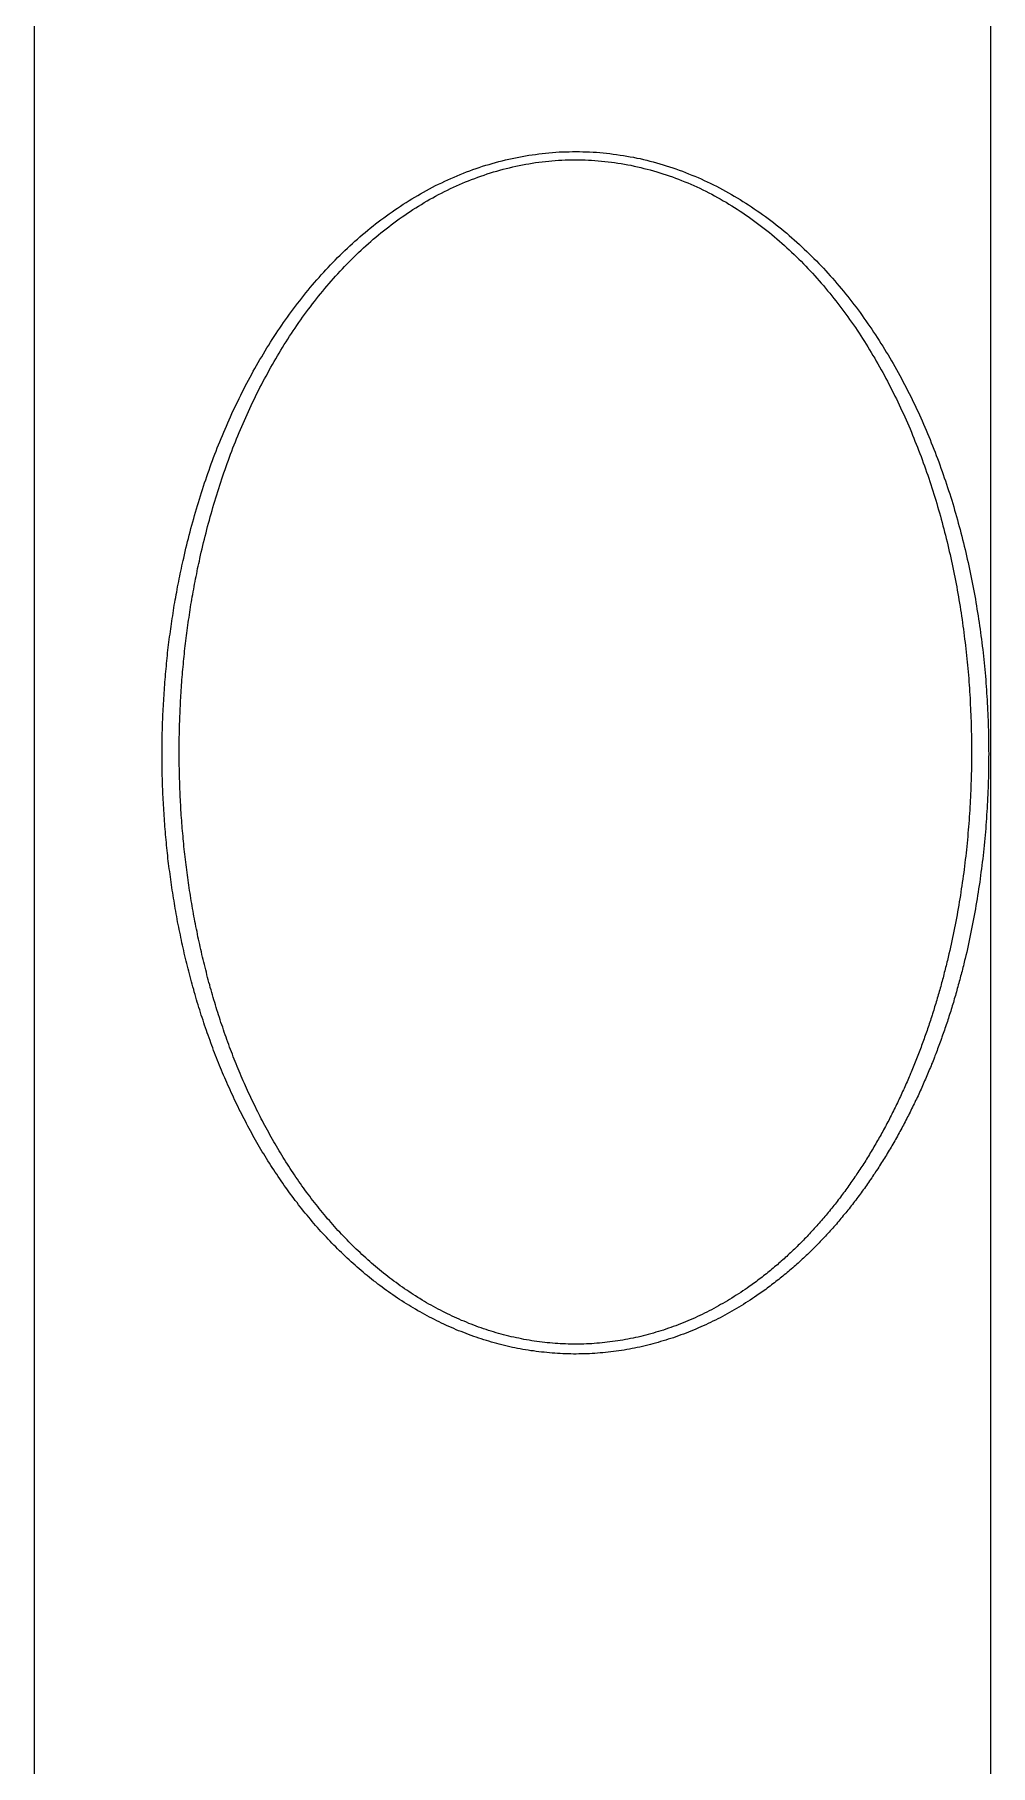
# Model space of a CAD drawing. Header units: millimetres. Extents: x 0 to 3800, y -67 to 2530.
# Drawn here: x 2306.97 to 2315.87, y 954.46 to 970.56 of the extents above; entities that cross this region are included whole.
import ezdxf

# ---------------------------------------------------------------- set-up
doc = ezdxf.new("R2010")
doc.units = ezdxf.units.MM
doc.layers.add('내부선 및 부속', color=4, linetype='Continuous')

msp = doc.modelspace()

# ---------------------------------------------------------------- linework, layer by layer
at = {"layer": '내부선 및 부속', "linetype": 'Continuous'}
for p, q in [((2315.867, 973.587), (2315.867, 934.686)), ((2306.972, 935.565), (2306.972, 972.707))]:
    msp.add_line(p, q, dxfattribs=at)
at = {"layer": '내부선 및 부속', "linetype": 'Continuous', "flags": 128}
for points in [[(2308.359, 965.692), (2308.366, 965.723), (2308.373, 965.753), (2308.38, 965.784), (2308.388, 965.814), (2308.395, 965.845), (2308.403, 965.875), (2308.411, 965.906), (2308.419, 965.936), (2308.427, 965.967), (2308.435, 965.997), (2308.443, 966.028), (2308.452, 966.058), (2308.46, 966.088), (2308.469, 966.119), (2308.478, 966.149), (2308.487, 966.179), (2308.496, 966.209), (2308.505, 966.239), (2308.515, 966.27), (2308.524, 966.3), (2308.534, 966.33), (2308.544, 966.36), (2308.554, 966.39), (2308.564, 966.42), (2308.574, 966.449), (2308.584, 966.479), (2308.595, 966.509), (2308.605, 966.539), (2308.616, 966.568), (2308.627, 966.598), (2308.638, 966.627), (2308.649, 966.657), (2308.661, 966.686), (2308.672, 966.716), (2308.684, 966.745), (2308.695, 966.774), (2308.707, 966.804), (2308.719, 966.833), (2308.732, 966.862), (2308.744, 966.891), (2308.757, 966.92), (2308.769, 966.949), (2308.782, 966.978), (2308.795, 967.006), (2308.808, 967.035), (2308.821, 967.064), (2308.835, 967.092), (2308.848, 967.121), (2308.862, 967.149), (2308.876, 967.177), (2308.89, 967.206), (2308.904, 967.234), (2308.918, 967.262), (2308.932, 967.29), (2308.947, 967.318), (2308.962, 967.346), (2308.977, 967.373), (2308.992, 967.401), (2309.007, 967.429), (2309.022, 967.456), (2309.038, 967.484), (2309.053, 967.511), (2309.069, 967.538), (2309.085, 967.565), (2309.101, 967.592), (2309.118, 967.619), (2309.134, 967.646), (2309.151, 967.673), (2309.167, 967.699), (2309.184, 967.726), (2309.201, 967.752), (2309.219, 967.779), (2309.236, 967.805), (2309.254, 967.831), (2309.271, 967.857), (2309.289, 967.883), (2309.307, 967.908), (2309.326, 967.934), (2309.344, 967.96), (2309.363, 967.985), (2309.381, 968.01), (2309.4, 968.035), (2309.419, 968.06), (2309.439, 968.085), (2309.458, 968.11), (2309.478, 968.135), (2309.497, 968.159), (2309.517, 968.184), (2309.537, 968.208), (2309.558, 968.232), (2309.578, 968.256), (2309.599, 968.28), (2309.62, 968.303), (2309.64, 968.327), (2309.662, 968.35), (2309.683, 968.373), (2309.704, 968.396), (2309.726, 968.419), (2309.748, 968.442), (2309.77, 968.464), (2309.77, 968.464), (2309.792, 968.487), (2309.814, 968.509), (2309.837, 968.531), (2309.86, 968.553), (2309.883, 968.574), (2309.906, 968.596), (2309.929, 968.617), (2309.952, 968.638), (2309.976, 968.659), (2309.999, 968.68), (2310.023, 968.7), (2310.047, 968.721), (2310.072, 968.741), (2310.096, 968.761), (2310.121, 968.781), (2310.145, 968.8), (2310.17, 968.819), (2310.195, 968.838), (2310.221, 968.857), (2310.246, 968.876), (2310.272, 968.894), (2310.298, 968.912), (2310.323, 968.93), (2310.35, 968.948), (2310.376, 968.966), (2310.402, 968.983), (2310.429, 969), (2310.456, 969.017), (2310.483, 969.033), (2310.51, 969.049), (2310.537, 969.065), (2310.564, 969.081), (2310.592, 969.096), (2310.619, 969.112), (2310.647, 969.127), (2310.675, 969.141), (2310.703, 969.156), (2310.731, 969.17), (2310.76, 969.183), (2310.788, 969.197), (2310.817, 969.21), (2310.846, 969.223), (2310.875, 969.236), (2310.904, 969.248), (2310.933, 969.26), (2310.962, 969.272), (2310.991, 969.283), (2311.021, 969.294), (2311.051, 969.305), (2311.08, 969.316), (2311.11, 969.326), (2311.14, 969.336), (2311.17, 969.345), (2311.201, 969.354), (2311.231, 969.363), (2311.261, 969.372), (2311.292, 969.38), (2311.323, 969.388), (2311.353, 969.395), (2311.384, 969.402), (2311.415, 969.409), (2311.446, 969.416), (2311.477, 969.422), (2311.508, 969.428), (2311.539, 969.433), (2311.57, 969.438), (2311.601, 969.443), (2311.633, 969.447), (2311.664, 969.452), (2311.695, 969.455), (2311.727, 969.459), (2311.758, 969.462), (2311.79, 969.464), (2311.821, 969.467), (2311.853, 969.469), (2311.884, 969.47), (2311.916, 969.471), (2311.948, 969.472), (2311.979, 969.473), (2312.011, 969.473), (2312.042, 969.473), (2312.074, 969.472), (2312.105, 969.471), (2312.137, 969.47), (2312.169, 969.468), (2312.2, 969.466), (2312.232, 969.464), (2312.263, 969.461), (2312.294, 969.458), (2312.326, 969.454), (2312.357, 969.45), (2312.388, 969.446), (2312.42, 969.441), (2312.451, 969.436), (2312.482, 969.431), (2312.513, 969.425), (2312.544, 969.42), (2312.575, 969.413), (2312.606, 969.407), (2312.637, 969.4), (2312.637, 969.4), (2312.668, 969.392), (2312.698, 969.384), (2312.729, 969.376), (2312.759, 969.368), (2312.79, 969.359), (2312.82, 969.35), (2312.85, 969.341), (2312.88, 969.332), (2312.91, 969.322), (2312.94, 969.311), (2312.97, 969.301), (2313, 969.29), (2313.029, 969.279), (2313.058, 969.267), (2313.088, 969.255), (2313.117, 969.243), (2313.146, 969.231), (2313.175, 969.218), (2313.203, 969.205), (2313.232, 969.192), (2313.26, 969.178), (2313.289, 969.164), (2313.317, 969.15), (2313.345, 969.135), (2313.373, 969.121), (2313.401, 969.106), (2313.428, 969.09), (2313.456, 969.075), (2313.483, 969.059), (2313.51, 969.043), (2313.537, 969.026), (2313.564, 969.01), (2313.59, 968.993), (2313.617, 968.976), (2313.643, 968.959), (2313.669, 968.941), (2313.696, 968.923), (2313.721, 968.905), (2313.747, 968.887), (2313.773, 968.868), (2313.798, 968.85), (2313.823, 968.831), (2313.848, 968.812), (2313.873, 968.792), (2313.898, 968.773), (2313.922, 968.753), (2313.947, 968.733), (2313.971, 968.713), (2313.995, 968.692), (2314.019, 968.672), (2314.042, 968.651), (2314.066, 968.63), (2314.089, 968.609), (2314.112, 968.587), (2314.135, 968.566), (2314.158, 968.544), (2314.181, 968.522), (2314.203, 968.5), (2314.225, 968.478), (2314.248, 968.455), (2314.269, 968.433), (2314.291, 968.41), (2314.313, 968.387), (2314.334, 968.364), (2314.355, 968.341), (2314.377, 968.317), (2314.397, 968.294), (2314.418, 968.27), (2314.439, 968.246), (2314.459, 968.222), (2314.479, 968.198), (2314.499, 968.174), (2314.519, 968.149), (2314.539, 968.125), (2314.558, 968.1), (2314.578, 968.075), (2314.597, 968.05), (2314.616, 968.025), (2314.635, 968), (2314.654, 967.975), (2314.672, 967.949), (2314.69, 967.924), (2314.709, 967.898), (2314.727, 967.872), (2314.744, 967.846), (2314.762, 967.82), (2314.78, 967.794), (2314.797, 967.768), (2314.814, 967.742), (2314.831, 967.715), (2314.848, 967.688), (2314.865, 967.662), (2314.881, 967.635), (2314.898, 967.608), (2314.914, 967.581), (2314.93, 967.554), (2314.946, 967.527), (2314.962, 967.5), (2314.977, 967.472), (2314.993, 967.445), (2314.993, 967.445), (2315.008, 967.418), (2315.023, 967.39), (2315.038, 967.362), (2315.053, 967.334), (2315.067, 967.307), (2315.082, 967.279), (2315.096, 967.251), (2315.11, 967.223), (2315.125, 967.194), (2315.138, 967.166), (2315.152, 967.138), (2315.166, 967.11), (2315.179, 967.081), (2315.193, 967.053), (2315.206, 967.024), (2315.219, 966.995), (2315.232, 966.967), (2315.244, 966.938), (2315.257, 966.909), (2315.269, 966.88), (2315.282, 966.851), (2315.294, 966.822), (2315.306, 966.793), (2315.317, 966.764), (2315.329, 966.734), (2315.341, 966.705), (2315.352, 966.676), (2315.363, 966.646), (2315.375, 966.617), (2315.386, 966.587), (2315.396, 966.558), (2315.407, 966.528), (2315.418, 966.498), (2315.428, 966.469), (2315.438, 966.439), (2315.449, 966.409), (2315.459, 966.379), (2315.469, 966.349), (2315.478, 966.319), (2315.488, 966.289), (2315.497, 966.259), (2315.507, 966.229), (2315.516, 966.199), (2315.525, 966.169), (2315.534, 966.138), (2315.543, 966.108), (2315.551, 966.078), (2315.56, 966.047), (2315.568, 966.017), (2315.577, 965.986), (2315.585, 965.956), (2315.593, 965.925), (2315.601, 965.895), (2315.608, 965.864), (2315.616, 965.834), (2315.624, 965.803), (2315.631, 965.772), (2315.638, 965.742), (2315.645, 965.711), (2315.652, 965.68), (2315.659, 965.649), (2315.666, 965.619), (2315.673, 965.588), (2315.679, 965.557), (2315.685, 965.526), (2315.692, 965.495), (2315.698, 965.464), (2315.704, 965.433), (2315.71, 965.402), (2315.715, 965.371), (2315.721, 965.34), (2315.727, 965.309), (2315.732, 965.278), (2315.737, 965.247), (2315.742, 965.216), (2315.747, 965.185), (2315.752, 965.154), (2315.757, 965.123), (2315.762, 965.092), (2315.766, 965.061), (2315.771, 965.029), (2315.775, 964.998), (2315.779, 964.967), (2315.783, 964.936), (2315.787, 964.905), (2315.791, 964.873), (2315.795, 964.842), (2315.798, 964.811), (2315.802, 964.78), (2315.805, 964.748), (2315.808, 964.717), (2315.811, 964.686), (2315.814, 964.654), (2315.817, 964.623), (2315.82, 964.592), (2315.823, 964.56), (2315.825, 964.529), (2315.827, 964.498), (2315.83, 964.466), (2315.832, 964.435), (2315.832, 964.435), (2315.834, 964.403), (2315.836, 964.372), (2315.838, 964.341), (2315.839, 964.309), (2315.841, 964.278), (2315.842, 964.246), (2315.844, 964.215), (2315.845, 964.183), (2315.846, 964.152), (2315.847, 964.12), (2315.848, 964.089), (2315.848, 964.057), (2315.849, 964.026), (2315.85, 963.994), (2315.85, 963.963), (2315.85, 963.932), (2315.85, 963.9), (2315.851, 963.869), (2315.85, 963.837), (2315.85, 963.806), (2315.85, 963.774), (2315.85, 963.743), (2315.849, 963.711), (2315.848, 963.68), (2315.848, 963.648), (2315.847, 963.617), (2315.846, 963.585), (2315.845, 963.554), (2315.844, 963.522), (2315.842, 963.491), (2315.841, 963.459), (2315.839, 963.428), (2315.838, 963.396), (2315.836, 963.365), (2315.834, 963.333), (2315.832, 963.302), (2315.83, 963.27), (2315.827, 963.239), (2315.825, 963.208), (2315.823, 963.176), (2315.82, 963.145), (2315.817, 963.113), (2315.814, 963.082), (2315.811, 963.051), (2315.808, 963.019), (2315.805, 962.988), (2315.802, 962.957), (2315.798, 962.925), (2315.795, 962.894), (2315.791, 962.863), (2315.787, 962.831), (2315.783, 962.8), (2315.779, 962.769), (2315.775, 962.738), (2315.771, 962.706), (2315.767, 962.675), (2315.762, 962.644), (2315.757, 962.613), (2315.753, 962.582), (2315.748, 962.551), (2315.743, 962.52), (2315.738, 962.489), (2315.732, 962.458), (2315.727, 962.427), (2315.721, 962.396), (2315.716, 962.365), (2315.71, 962.334), (2315.704, 962.303), (2315.698, 962.272), (2315.692, 962.241), (2315.686, 962.21), (2315.679, 962.18), (2315.673, 962.149), (2315.666, 962.118), (2315.66, 962.087), (2315.653, 962.057), (2315.646, 962.026), (2315.639, 961.995), (2315.631, 961.965), (2315.631, 961.965)], [(2308.51, 965.687), (2308.516, 965.717), (2308.523, 965.747), (2308.53, 965.777), (2308.537, 965.807), (2308.544, 965.837), (2308.552, 965.866), (2308.559, 965.896), (2308.567, 965.926), (2308.574, 965.956), (2308.582, 965.985), (2308.59, 966.015), (2308.598, 966.045), (2308.606, 966.074), (2308.614, 966.104), (2308.623, 966.133), (2308.631, 966.163), (2308.64, 966.192), (2308.649, 966.222), (2308.658, 966.251), (2308.667, 966.281), (2308.676, 966.31), (2308.685, 966.339), (2308.695, 966.369), (2308.704, 966.398), (2308.714, 966.427), (2308.724, 966.456), (2308.734, 966.485), (2308.744, 966.514), (2308.754, 966.543), (2308.764, 966.572), (2308.775, 966.601), (2308.786, 966.63), (2308.796, 966.659), (2308.807, 966.687), (2308.818, 966.716), (2308.83, 966.745), (2308.841, 966.773), (2308.852, 966.802), (2308.864, 966.83), (2308.876, 966.859), (2308.888, 966.887), (2308.9, 966.915), (2308.912, 966.943), (2308.924, 966.972), (2308.936, 967), (2308.949, 967.028), (2308.962, 967.056), (2308.975, 967.083), (2308.988, 967.111), (2309.001, 967.139), (2309.014, 967.167), (2309.028, 967.194), (2309.041, 967.222), (2309.055, 967.249), (2309.069, 967.277), (2309.083, 967.304), (2309.097, 967.331), (2309.111, 967.358), (2309.126, 967.385), (2309.141, 967.412), (2309.155, 967.439), (2309.17, 967.466), (2309.185, 967.493), (2309.201, 967.519), (2309.216, 967.546), (2309.232, 967.572), (2309.247, 967.599), (2309.263, 967.625), (2309.279, 967.651), (2309.295, 967.677), (2309.312, 967.703), (2309.328, 967.729), (2309.345, 967.755), (2309.362, 967.78), (2309.379, 967.806), (2309.396, 967.831), (2309.413, 967.856), (2309.43, 967.882), (2309.448, 967.907), (2309.466, 967.932), (2309.484, 967.957), (2309.502, 967.981), (2309.52, 968.006), (2309.539, 968.03), (2309.557, 968.055), (2309.576, 968.079), (2309.595, 968.103), (2309.614, 968.127), (2309.633, 968.151), (2309.653, 968.175), (2309.672, 968.198), (2309.692, 968.222), (2309.712, 968.245), (2309.732, 968.268), (2309.753, 968.291), (2309.773, 968.314), (2309.794, 968.337), (2309.815, 968.359), (2309.836, 968.382), (2309.857, 968.404), (2309.857, 968.404), (2309.878, 968.426), (2309.9, 968.448), (2309.921, 968.47), (2309.943, 968.491), (2309.965, 968.513), (2309.987, 968.534), (2310.01, 968.555), (2310.032, 968.576), (2310.055, 968.596), (2310.078, 968.617), (2310.101, 968.637), (2310.124, 968.657), (2310.147, 968.677), (2310.171, 968.697), (2310.195, 968.716), (2310.219, 968.736), (2310.243, 968.755), (2310.267, 968.773), (2310.291, 968.792), (2310.316, 968.811), (2310.341, 968.829), (2310.366, 968.847), (2310.391, 968.865), (2310.416, 968.882), (2310.441, 968.899), (2310.467, 968.916), (2310.493, 968.933), (2310.519, 968.95), (2310.545, 968.966), (2310.571, 968.982), (2310.597, 968.998), (2310.624, 969.014), (2310.65, 969.029), (2310.677, 969.044), (2310.704, 969.059), (2310.731, 969.073), (2310.759, 969.087), (2310.786, 969.101), (2310.814, 969.115), (2310.841, 969.128), (2310.869, 969.141), (2310.897, 969.154), (2310.925, 969.167), (2310.953, 969.179), (2310.982, 969.191), (2311.01, 969.202), (2311.039, 969.214), (2311.068, 969.224), (2311.096, 969.235), (2311.125, 969.245), (2311.155, 969.255), (2311.184, 969.265), (2311.213, 969.274), (2311.243, 969.283), (2311.272, 969.292), (2311.302, 969.3), (2311.332, 969.308), (2311.361, 969.316), (2311.391, 969.323), (2311.421, 969.33), (2311.451, 969.337), (2311.482, 969.343), (2311.512, 969.349), (2311.542, 969.355), (2311.572, 969.36), (2311.603, 969.365), (2311.633, 969.37), (2311.664, 969.374), (2311.694, 969.378), (2311.725, 969.381), (2311.756, 969.385), (2311.786, 969.387), (2311.817, 969.39), (2311.848, 969.392), (2311.879, 969.394), (2311.909, 969.395), (2311.94, 969.396), (2311.971, 969.397), (2312.002, 969.397), (2312.032, 969.397), (2312.063, 969.396), (2312.094, 969.395), (2312.125, 969.394), (2312.155, 969.393), (2312.186, 969.391), (2312.217, 969.388), (2312.248, 969.385), (2312.278, 969.382), (2312.309, 969.379), (2312.339, 969.375), (2312.37, 969.371), (2312.4, 969.366), (2312.431, 969.361), (2312.461, 969.356), (2312.491, 969.351), (2312.522, 969.345), (2312.552, 969.338), (2312.582, 969.332), (2312.612, 969.325), (2312.642, 969.317), (2312.642, 969.317), (2312.672, 969.31), (2312.701, 969.302), (2312.731, 969.294), (2312.761, 969.285), (2312.79, 969.276), (2312.819, 969.267), (2312.849, 969.257), (2312.878, 969.247), (2312.907, 969.237), (2312.936, 969.226), (2312.965, 969.215), (2312.993, 969.204), (2313.022, 969.193), (2313.05, 969.181), (2313.079, 969.169), (2313.107, 969.156), (2313.135, 969.144), (2313.163, 969.131), (2313.19, 969.117), (2313.218, 969.104), (2313.245, 969.09), (2313.273, 969.076), (2313.3, 969.061), (2313.327, 969.047), (2313.353, 969.032), (2313.38, 969.016), (2313.407, 969.001), (2313.433, 968.985), (2313.459, 968.969), (2313.485, 968.953), (2313.511, 968.936), (2313.537, 968.919), (2313.563, 968.902), (2313.588, 968.885), (2313.613, 968.868), (2313.638, 968.85), (2313.663, 968.832), (2313.688, 968.814), (2313.713, 968.795), (2313.737, 968.777), (2313.762, 968.758), (2313.786, 968.739), (2313.81, 968.72), (2313.833, 968.7), (2313.857, 968.681), (2313.88, 968.661), (2313.904, 968.641), (2313.927, 968.62), (2313.95, 968.6), (2313.972, 968.579), (2313.995, 968.559), (2314.017, 968.538), (2314.04, 968.516), (2314.062, 968.495), (2314.084, 968.473), (2314.105, 968.452), (2314.127, 968.43), (2314.148, 968.408), (2314.169, 968.386), (2314.19, 968.363), (2314.211, 968.341), (2314.232, 968.318), (2314.252, 968.295), (2314.273, 968.272), (2314.293, 968.249), (2314.313, 968.226), (2314.333, 968.202), (2314.352, 968.179), (2314.372, 968.155), (2314.391, 968.131), (2314.41, 968.107), (2314.429, 968.083), (2314.448, 968.059), (2314.467, 968.035), (2314.485, 968.01), (2314.503, 967.986), (2314.522, 967.961), (2314.54, 967.936), (2314.557, 967.911), (2314.575, 967.886), (2314.593, 967.861), (2314.61, 967.836), (2314.627, 967.81), (2314.644, 967.785), (2314.661, 967.759), (2314.677, 967.733), (2314.694, 967.707), (2314.71, 967.682), (2314.727, 967.656), (2314.743, 967.629), (2314.758, 967.603), (2314.774, 967.577), (2314.79, 967.55), (2314.805, 967.524), (2314.82, 967.497), (2314.836, 967.471), (2314.851, 967.444), (2314.865, 967.417), (2314.88, 967.39), (2314.894, 967.363), (2314.894, 967.363), (2314.909, 967.336), (2314.923, 967.309), (2314.937, 967.282), (2314.951, 967.254), (2314.965, 967.227), (2314.978, 967.199), (2314.992, 967.172), (2315.005, 967.144), (2315.018, 967.117), (2315.031, 967.089), (2315.044, 967.061), (2315.057, 967.033), (2315.07, 967.005), (2315.082, 966.977), (2315.094, 966.949), (2315.107, 966.921), (2315.119, 966.893), (2315.131, 966.864), (2315.142, 966.836), (2315.154, 966.808), (2315.165, 966.779), (2315.177, 966.751), (2315.188, 966.722), (2315.199, 966.694), (2315.21, 966.665), (2315.221, 966.636), (2315.231, 966.607), (2315.242, 966.578), (2315.252, 966.55), (2315.263, 966.521), (2315.273, 966.492), (2315.283, 966.463), (2315.293, 966.434), (2315.302, 966.404), (2315.312, 966.375), (2315.321, 966.346), (2315.331, 966.317), (2315.34, 966.287), (2315.349, 966.258), (2315.358, 966.229), (2315.367, 966.199), (2315.375, 966.17), (2315.384, 966.14), (2315.392, 966.111), (2315.401, 966.081), (2315.409, 966.052), (2315.417, 966.022), (2315.425, 965.992), (2315.433, 965.962), (2315.44, 965.933), (2315.448, 965.903), (2315.455, 965.873), (2315.463, 965.843), (2315.47, 965.813), (2315.477, 965.783), (2315.484, 965.754), (2315.491, 965.724), (2315.497, 965.694), (2315.504, 965.664), (2315.511, 965.634), (2315.517, 965.603), (2315.523, 965.573), (2315.529, 965.543), (2315.535, 965.513), (2315.541, 965.483), (2315.547, 965.453), (2315.553, 965.423), (2315.558, 965.392), (2315.564, 965.362), (2315.569, 965.332), (2315.574, 965.302), (2315.579, 965.272), (2315.584, 965.241), (2315.589, 965.211), (2315.594, 965.181), (2315.598, 965.15), (2315.603, 965.12), (2315.607, 965.09), (2315.611, 965.059), (2315.616, 965.029), (2315.62, 964.998), (2315.624, 964.968), (2315.627, 964.938), (2315.631, 964.907), (2315.635, 964.877), (2315.638, 964.846), (2315.642, 964.816), (2315.645, 964.785), (2315.648, 964.755), (2315.651, 964.724), (2315.654, 964.694), (2315.657, 964.663), (2315.66, 964.633), (2315.662, 964.602), (2315.665, 964.572), (2315.667, 964.541), (2315.669, 964.51), (2315.671, 964.48), (2315.673, 964.449), (2315.675, 964.419), (2315.675, 964.419), (2315.677, 964.388), (2315.679, 964.357), (2315.68, 964.327), (2315.682, 964.296), (2315.683, 964.265), (2315.685, 964.235), (2315.686, 964.204), (2315.687, 964.174), (2315.688, 964.143), (2315.689, 964.112), (2315.689, 964.082), (2315.69, 964.051), (2315.69, 964.02), (2315.691, 963.99), (2315.691, 963.959), (2315.691, 963.928), (2315.691, 963.898), (2315.691, 963.867), (2315.691, 963.836), (2315.691, 963.805), (2315.691, 963.775), (2315.69, 963.744), (2315.69, 963.713), (2315.689, 963.683), (2315.688, 963.652), (2315.687, 963.621), (2315.686, 963.591), (2315.685, 963.56), (2315.684, 963.529), (2315.683, 963.499), (2315.681, 963.468), (2315.68, 963.437), (2315.678, 963.407), (2315.676, 963.376), (2315.674, 963.345), (2315.672, 963.315), (2315.67, 963.284), (2315.668, 963.253), (2315.666, 963.223), (2315.663, 963.192), (2315.661, 963.162), (2315.658, 963.131), (2315.656, 963.1), (2315.653, 963.07), (2315.65, 963.039), (2315.647, 963.009), (2315.643, 962.978), (2315.64, 962.948), (2315.637, 962.917), (2315.633, 962.887), (2315.63, 962.856), (2315.626, 962.826), (2315.622, 962.795), (2315.618, 962.765), (2315.614, 962.735), (2315.61, 962.704), (2315.605, 962.674), (2315.601, 962.643), (2315.596, 962.613), (2315.592, 962.583), (2315.587, 962.553), (2315.582, 962.522), (2315.577, 962.492), (2315.572, 962.462), (2315.567, 962.432), (2315.561, 962.401), (2315.556, 962.371), (2315.55, 962.341), (2315.545, 962.311), (2315.539, 962.281), (2315.533, 962.251), (2315.527, 962.221), (2315.521, 962.191), (2315.514, 962.161), (2315.508, 962.131), (2315.502, 962.101), (2315.495, 962.071), (2315.488, 962.041), (2315.481, 962.011), (2315.481, 962.011)], [(2313.693, 958.83), (2313.672, 958.816), (2313.652, 958.802), (2313.631, 958.789), (2313.61, 958.775), (2313.589, 958.762), (2313.568, 958.749), (2313.547, 958.736), (2313.525, 958.723), (2313.504, 958.71), (2313.482, 958.697), (2313.461, 958.685), (2313.439, 958.673), (2313.417, 958.661), (2313.396, 958.649), (2313.374, 958.637), (2313.352, 958.625), (2313.329, 958.614), (2313.307, 958.603), (2313.285, 958.592), (2313.263, 958.581), (2313.24, 958.57), (2313.217, 958.559), (2313.195, 958.549), (2313.172, 958.539), (2313.149, 958.529), (2313.126, 958.519), (2313.103, 958.509), (2313.08, 958.5), (2313.057, 958.491), (2313.034, 958.482), (2313.011, 958.473), (2312.987, 958.464), (2312.964, 958.456), (2312.94, 958.447), (2312.917, 958.439), (2312.893, 958.431), (2312.869, 958.424), (2312.846, 958.416), (2312.822, 958.409), (2312.798, 958.402), (2312.774, 958.395), (2312.75, 958.388), (2312.726, 958.382), (2312.702, 958.375), (2312.678, 958.369), (2312.653, 958.364), (2312.629, 958.358), (2312.605, 958.352), (2312.58, 958.347), (2312.556, 958.342), (2312.532, 958.337), (2312.507, 958.333), (2312.483, 958.329), (2312.458, 958.324), (2312.433, 958.32), (2312.409, 958.317), (2312.384, 958.313), (2312.359, 958.31), (2312.335, 958.307), (2312.31, 958.304), (2312.285, 958.301), (2312.26, 958.299), (2312.235, 958.297), (2312.211, 958.295), (2312.186, 958.293), (2312.161, 958.292), (2312.136, 958.29), (2312.111, 958.289), (2312.086, 958.289), (2312.061, 958.288), (2312.036, 958.288), (2312.011, 958.287), (2311.986, 958.287), (2311.962, 958.288), (2311.937, 958.288), (2311.912, 958.289), (2311.887, 958.29), (2311.862, 958.291), (2311.837, 958.292), (2311.812, 958.294), (2311.787, 958.296), (2311.762, 958.298), (2311.738, 958.3), (2311.713, 958.303), (2311.688, 958.305), (2311.663, 958.308), (2311.639, 958.311), (2311.614, 958.315), (2311.589, 958.318), (2311.565, 958.322), (2311.54, 958.326), (2311.515, 958.33), (2311.491, 958.335), (2311.466, 958.339), (2311.442, 958.344), (2311.418, 958.349), (2311.393, 958.355), (2311.369, 958.36), (2311.345, 958.366), (2311.321, 958.372), (2311.321, 958.372), (2311.296, 958.378), (2311.272, 958.385), (2311.248, 958.391), (2311.224, 958.398), (2311.2, 958.405), (2311.176, 958.412), (2311.153, 958.419), (2311.129, 958.427), (2311.105, 958.435), (2311.082, 958.443), (2311.058, 958.451), (2311.035, 958.459), (2311.011, 958.468), (2310.988, 958.477), (2310.965, 958.486), (2310.941, 958.495), (2310.918, 958.504), (2310.895, 958.513), (2310.872, 958.523), (2310.85, 958.533), (2310.827, 958.543), (2310.804, 958.553), (2310.781, 958.564), (2310.759, 958.574), (2310.736, 958.585), (2310.714, 958.596), (2310.692, 958.607), (2310.67, 958.619), (2310.648, 958.63), (2310.626, 958.642), (2310.604, 958.654), (2310.582, 958.666), (2310.56, 958.678), (2310.539, 958.69), (2310.517, 958.703), (2310.496, 958.715), (2310.474, 958.728), (2310.453, 958.741), (2310.432, 958.754), (2310.411, 958.767), (2310.39, 958.781), (2310.369, 958.795), (2310.348, 958.808), (2310.327, 958.822), (2310.307, 958.836), (2310.286, 958.85), (2310.266, 958.865), (2310.246, 958.879), (2310.226, 958.894), (2310.206, 958.908), (2310.186, 958.923), (2310.166, 958.938), (2310.146, 958.954), (2310.126, 958.969), (2310.107, 958.984), (2310.088, 959), (2310.068, 959.016), (2310.049, 959.031), (2310.03, 959.047), (2310.011, 959.063), (2309.992, 959.08), (2309.973, 959.096), (2309.955, 959.112), (2309.936, 959.129), (2309.918, 959.146), (2309.899, 959.162), (2309.881, 959.179), (2309.863, 959.196), (2309.845, 959.213), (2309.827, 959.231), (2309.809, 959.248), (2309.791, 959.266), (2309.774, 959.283), (2309.756, 959.301), (2309.739, 959.319), (2309.722, 959.337), (2309.704, 959.355), (2309.687, 959.373), (2309.67, 959.391), (2309.654, 959.409), (2309.637, 959.428), (2309.62, 959.446), (2309.604, 959.465), (2309.587, 959.483), (2309.571, 959.502), (2309.555, 959.521), (2309.539, 959.54), (2309.523, 959.559), (2309.507, 959.578), (2309.491, 959.598), (2309.475, 959.617), (2309.46, 959.636), (2309.444, 959.656), (2309.429, 959.676), (2309.414, 959.695), (2309.398, 959.715), (2309.383, 959.735), (2309.368, 959.755), (2309.354, 959.775), (2309.339, 959.795), (2309.339, 959.795), (2309.324, 959.815), (2309.31, 959.835), (2309.295, 959.856), (2309.281, 959.876), (2309.267, 959.897), (2309.253, 959.917), (2309.239, 959.938), (2309.225, 959.959), (2309.211, 959.979), (2309.197, 960), (2309.184, 960.021), (2309.17, 960.042), (2309.157, 960.063), (2309.143, 960.084), (2309.13, 960.105), (2309.117, 960.127), (2309.104, 960.148), (2309.091, 960.169), (2309.078, 960.191), (2309.066, 960.212), (2309.053, 960.234), (2309.041, 960.255), (2309.028, 960.277), (2309.016, 960.299), (2309.004, 960.321), (2308.992, 960.342), (2308.98, 960.364), (2308.968, 960.386), (2308.956, 960.408), (2308.944, 960.43), (2308.933, 960.452), (2308.921, 960.474), (2308.91, 960.497), (2308.899, 960.519), (2308.887, 960.541), (2308.876, 960.563), (2308.865, 960.586), (2308.854, 960.608), (2308.843, 960.631), (2308.833, 960.653), (2308.822, 960.676), (2308.812, 960.698), (2308.801, 960.721), (2308.791, 960.744), (2308.781, 960.766), (2308.77, 960.789), (2308.76, 960.812), (2308.75, 960.835), (2308.741, 960.857), (2308.731, 960.88), (2308.721, 960.903), (2308.712, 960.926), (2308.702, 960.949), (2308.693, 960.972), (2308.683, 960.995), (2308.674, 961.018), (2308.665, 961.042), (2308.656, 961.065), (2308.647, 961.088), (2308.638, 961.111), (2308.629, 961.135), (2308.621, 961.158), (2308.612, 961.181), (2308.604, 961.205), (2308.595, 961.228), (2308.587, 961.252), (2308.579, 961.275), (2308.57, 961.298), (2308.562, 961.322), (2308.554, 961.346), (2308.546, 961.369), (2308.539, 961.393), (2308.531, 961.416), (2308.523, 961.44), (2308.516, 961.464), (2308.508, 961.488), (2308.501, 961.511), (2308.494, 961.535), (2308.486, 961.559), (2308.479, 961.583), (2308.472, 961.607), (2308.465, 961.631), (2308.458, 961.655), (2308.452, 961.678), (2308.445, 961.702), (2308.438, 961.726), (2308.432, 961.75), (2308.425, 961.774), (2308.419, 961.798), (2308.413, 961.823), (2308.406, 961.847), (2308.4, 961.871), (2308.394, 961.895), (2308.388, 961.919), (2308.382, 961.943), (2308.377, 961.967), (2308.371, 961.992), (2308.365, 962.016), (2308.36, 962.04), (2308.354, 962.064), (2308.354, 962.064), (2308.349, 962.089), (2308.343, 962.113), (2308.338, 962.137), (2308.333, 962.162), (2308.328, 962.186), (2308.323, 962.21), (2308.318, 962.235), (2308.313, 962.259), (2308.308, 962.283), (2308.303, 962.308), (2308.299, 962.332), (2308.294, 962.357), (2308.29, 962.381), (2308.285, 962.406), (2308.281, 962.43), (2308.277, 962.455), (2308.273, 962.479), (2308.269, 962.504), (2308.264, 962.528), (2308.261, 962.553), (2308.257, 962.577), (2308.253, 962.602), (2308.249, 962.627), (2308.246, 962.651), (2308.242, 962.676), (2308.239, 962.701), (2308.235, 962.725), (2308.232, 962.75), (2308.229, 962.775), (2308.225, 962.799), (2308.222, 962.824), (2308.219, 962.849), (2308.216, 962.873), (2308.213, 962.898), (2308.211, 962.923), (2308.208, 962.947), (2308.205, 962.972), (2308.203, 962.997), (2308.2, 963.022), (2308.198, 963.046), (2308.195, 963.071), (2308.193, 963.096), (2308.191, 963.121), (2308.189, 963.145), (2308.187, 963.17), (2308.185, 963.195), (2308.183, 963.22), (2308.181, 963.245), (2308.179, 963.269), (2308.177, 963.294), (2308.176, 963.319), (2308.174, 963.344), (2308.173, 963.369), (2308.171, 963.394), (2308.17, 963.418), (2308.169, 963.443), (2308.167, 963.468), (2308.166, 963.493), (2308.165, 963.518), (2308.164, 963.543), (2308.163, 963.567), (2308.162, 963.592), (2308.162, 963.617), (2308.161, 963.642), (2308.16, 963.667), (2308.16, 963.692), (2308.159, 963.717), (2308.159, 963.742), (2308.159, 963.766), (2308.158, 963.791), (2308.158, 963.816), (2308.158, 963.841), (2308.158, 963.866), (2308.158, 963.891), (2308.158, 963.916), (2308.158, 963.94), (2308.159, 963.965), (2308.159, 963.99), (2308.159, 964.015), (2308.16, 964.04), (2308.16, 964.065), (2308.161, 964.09), (2308.162, 964.115), (2308.162, 964.139), (2308.163, 964.164), (2308.164, 964.189), (2308.165, 964.214), (2308.166, 964.239), (2308.167, 964.264), (2308.169, 964.289), (2308.17, 964.313), (2308.171, 964.338), (2308.173, 964.363), (2308.174, 964.388), (2308.176, 964.413), (2308.177, 964.438), (2308.179, 964.462), (2308.181, 964.487), (2308.183, 964.512), (2308.185, 964.537), (2308.185, 964.537), (2308.187, 964.562), (2308.189, 964.587), (2308.191, 964.611), (2308.193, 964.636), (2308.195, 964.661), (2308.198, 964.686), (2308.2, 964.71), (2308.203, 964.735), (2308.205, 964.76), (2308.208, 964.785), (2308.21, 964.809), (2308.213, 964.834), (2308.216, 964.859), (2308.219, 964.884), (2308.222, 964.908), (2308.225, 964.933), (2308.228, 964.958), (2308.232, 964.982), (2308.235, 965.007), (2308.238, 965.032), (2308.242, 965.056), (2308.245, 965.081), (2308.249, 965.105), (2308.253, 965.13), (2308.257, 965.155), (2308.26, 965.179), (2308.264, 965.204), (2308.268, 965.228), (2308.272, 965.253), (2308.277, 965.277), (2308.281, 965.302), (2308.285, 965.326), (2308.289, 965.351), (2308.294, 965.375), (2308.298, 965.4), (2308.303, 965.424), (2308.308, 965.449), (2308.313, 965.473), (2308.317, 965.497), (2308.322, 965.522), (2308.327, 965.546), (2308.332, 965.571), (2308.338, 965.595), (2308.343, 965.619), (2308.348, 965.643), (2308.353, 965.668), (2308.359, 965.692), (2308.359, 965.692)], [(2313.623, 958.915), (2313.603, 958.901), (2313.583, 958.887), (2313.563, 958.874), (2313.543, 958.86), (2313.522, 958.847), (2313.502, 958.834), (2313.482, 958.821), (2313.461, 958.808), (2313.44, 958.795), (2313.419, 958.783), (2313.398, 958.77), (2313.377, 958.758), (2313.356, 958.746), (2313.335, 958.734), (2313.314, 958.722), (2313.292, 958.711), (2313.271, 958.699), (2313.249, 958.688), (2313.228, 958.677), (2313.206, 958.666), (2313.184, 958.656), (2313.162, 958.645), (2313.14, 958.635), (2313.118, 958.625), (2313.096, 958.615), (2313.074, 958.605), (2313.051, 958.595), (2313.029, 958.586), (2313.006, 958.577), (2312.984, 958.568), (2312.961, 958.559), (2312.938, 958.55), (2312.915, 958.542), (2312.892, 958.534), (2312.87, 958.526), (2312.846, 958.518), (2312.823, 958.51), (2312.8, 958.503), (2312.777, 958.496), (2312.754, 958.489), (2312.73, 958.482), (2312.707, 958.475), (2312.683, 958.469), (2312.66, 958.463), (2312.636, 958.457), (2312.613, 958.451), (2312.589, 958.445), (2312.565, 958.44), (2312.541, 958.435), (2312.518, 958.43), (2312.494, 958.425), (2312.47, 958.421), (2312.446, 958.417), (2312.422, 958.413), (2312.398, 958.409), (2312.374, 958.405), (2312.35, 958.402), (2312.326, 958.399), (2312.301, 958.396), (2312.277, 958.393), (2312.253, 958.391), (2312.229, 958.389), (2312.205, 958.387), (2312.18, 958.385), (2312.156, 958.383), (2312.132, 958.382), (2312.107, 958.381), (2312.083, 958.38), (2312.059, 958.38), (2312.035, 958.379), (2312.01, 958.379), (2311.986, 958.379), (2311.962, 958.379), (2311.937, 958.38), (2311.913, 958.381), (2311.889, 958.382), (2311.864, 958.383), (2311.84, 958.384), (2311.816, 958.386), (2311.791, 958.388), (2311.767, 958.39), (2311.743, 958.392), (2311.719, 958.395), (2311.695, 958.398), (2311.67, 958.401), (2311.646, 958.404), (2311.622, 958.407), (2311.598, 958.411), (2311.574, 958.415), (2311.55, 958.419), (2311.526, 958.423), (2311.502, 958.428), (2311.478, 958.433), (2311.455, 958.438), (2311.431, 958.443), (2311.407, 958.448), (2311.384, 958.454), (2311.36, 958.46), (2311.336, 958.466), (2311.313, 958.472), (2311.313, 958.472), (2311.289, 958.479), (2311.266, 958.485), (2311.243, 958.492), (2311.22, 958.499), (2311.196, 958.507), (2311.173, 958.514), (2311.15, 958.522), (2311.127, 958.53), (2311.104, 958.538), (2311.081, 958.546), (2311.059, 958.555), (2311.036, 958.564), (2311.013, 958.572), (2310.991, 958.582), (2310.968, 958.591), (2310.946, 958.6), (2310.924, 958.61), (2310.901, 958.62), (2310.879, 958.63), (2310.857, 958.64), (2310.835, 958.651), (2310.813, 958.661), (2310.791, 958.672), (2310.77, 958.683), (2310.748, 958.694), (2310.727, 958.705), (2310.705, 958.717), (2310.684, 958.728), (2310.663, 958.74), (2310.641, 958.752), (2310.62, 958.764), (2310.599, 958.776), (2310.579, 958.789), (2310.558, 958.802), (2310.537, 958.814), (2310.517, 958.827), (2310.496, 958.84), (2310.476, 958.854), (2310.455, 958.867), (2310.435, 958.881), (2310.415, 958.894), (2310.395, 958.908), (2310.375, 958.922), (2310.356, 958.936), (2310.336, 958.951), (2310.316, 958.965), (2310.297, 958.979), (2310.278, 958.994), (2310.258, 959.009), (2310.239, 959.024), (2310.22, 959.039), (2310.201, 959.054), (2310.182, 959.07), (2310.164, 959.085), (2310.145, 959.101), (2310.127, 959.116), (2310.108, 959.132), (2310.09, 959.148), (2310.072, 959.164), (2310.054, 959.181), (2310.036, 959.197), (2310.018, 959.213), (2310, 959.23), (2309.982, 959.247), (2309.965, 959.263), (2309.947, 959.28), (2309.93, 959.297), (2309.913, 959.314), (2309.896, 959.332), (2309.879, 959.349), (2309.862, 959.367), (2309.845, 959.384), (2309.828, 959.402), (2309.812, 959.419), (2309.795, 959.437), (2309.779, 959.455), (2309.763, 959.473), (2309.747, 959.491), (2309.731, 959.51), (2309.715, 959.528), (2309.699, 959.546), (2309.683, 959.565), (2309.667, 959.584), (2309.652, 959.602), (2309.637, 959.621), (2309.621, 959.64), (2309.606, 959.659), (2309.591, 959.678), (2309.576, 959.697), (2309.561, 959.716), (2309.546, 959.735), (2309.532, 959.755), (2309.517, 959.774), (2309.503, 959.794), (2309.488, 959.813), (2309.474, 959.833), (2309.46, 959.853), (2309.446, 959.873), (2309.432, 959.893), (2309.418, 959.912), (2309.418, 959.912), (2309.404, 959.933), (2309.39, 959.953), (2309.377, 959.973), (2309.363, 959.993), (2309.35, 960.013), (2309.337, 960.034), (2309.324, 960.054), (2309.31, 960.075), (2309.298, 960.095), (2309.285, 960.116), (2309.272, 960.137), (2309.259, 960.158), (2309.247, 960.178), (2309.234, 960.199), (2309.222, 960.22), (2309.209, 960.241), (2309.197, 960.262), (2309.185, 960.284), (2309.173, 960.305), (2309.161, 960.326), (2309.15, 960.347), (2309.138, 960.369), (2309.126, 960.39), (2309.115, 960.412), (2309.103, 960.433), (2309.092, 960.455), (2309.081, 960.476), (2309.07, 960.498), (2309.059, 960.52), (2309.048, 960.541), (2309.037, 960.563), (2309.026, 960.585), (2309.015, 960.607), (2309.005, 960.629), (2308.994, 960.651), (2308.984, 960.673), (2308.974, 960.695), (2308.963, 960.717), (2308.953, 960.739), (2308.943, 960.761), (2308.933, 960.783), (2308.924, 960.805), (2308.914, 960.828), (2308.904, 960.85), (2308.895, 960.872), (2308.885, 960.895), (2308.876, 960.917), (2308.866, 960.94), (2308.857, 960.962), (2308.848, 960.985), (2308.839, 961.007), (2308.83, 961.03), (2308.821, 961.052), (2308.812, 961.075), (2308.804, 961.098), (2308.795, 961.12), (2308.787, 961.143), (2308.778, 961.166), (2308.77, 961.189), (2308.762, 961.212), (2308.753, 961.234), (2308.745, 961.257), (2308.737, 961.28), (2308.729, 961.303), (2308.722, 961.326), (2308.714, 961.349), (2308.706, 961.372), (2308.699, 961.395), (2308.691, 961.418), (2308.684, 961.441), (2308.676, 961.465), (2308.669, 961.488), (2308.662, 961.511), (2308.655, 961.534), (2308.648, 961.557), (2308.641, 961.581), (2308.634, 961.604), (2308.627, 961.627), (2308.62, 961.651), (2308.614, 961.674), (2308.607, 961.697), (2308.601, 961.721), (2308.594, 961.744), (2308.588, 961.768), (2308.582, 961.791), (2308.576, 961.815), (2308.57, 961.838), (2308.564, 961.862), (2308.558, 961.885), (2308.552, 961.909), (2308.546, 961.932), (2308.54, 961.956), (2308.535, 961.98), (2308.529, 962.003), (2308.524, 962.027), (2308.518, 962.05), (2308.513, 962.074), (2308.508, 962.098), (2308.502, 962.122), (2308.497, 962.145), (2308.497, 962.145), (2308.492, 962.169), (2308.487, 962.193), (2308.483, 962.217), (2308.478, 962.24), (2308.473, 962.264), (2308.468, 962.288), (2308.464, 962.312), (2308.459, 962.336), (2308.455, 962.36), (2308.45, 962.383), (2308.446, 962.407), (2308.442, 962.431), (2308.438, 962.455), (2308.434, 962.479), (2308.43, 962.503), (2308.426, 962.527), (2308.422, 962.551), (2308.418, 962.575), (2308.414, 962.599), (2308.411, 962.623), (2308.407, 962.647), (2308.404, 962.671), (2308.4, 962.695), (2308.397, 962.719), (2308.394, 962.743), (2308.39, 962.767), (2308.387, 962.791), (2308.384, 962.815), (2308.381, 962.839), (2308.378, 962.864), (2308.375, 962.888), (2308.373, 962.912), (2308.37, 962.936), (2308.367, 962.96), (2308.365, 962.984), (2308.362, 963.008), (2308.36, 963.032), (2308.357, 963.057), (2308.355, 963.081), (2308.353, 963.105), (2308.351, 963.129), (2308.348, 963.153), (2308.346, 963.178), (2308.344, 963.202), (2308.343, 963.226), (2308.341, 963.25), (2308.339, 963.274), (2308.337, 963.299), (2308.336, 963.323), (2308.334, 963.347), (2308.333, 963.371), (2308.331, 963.395), (2308.33, 963.42), (2308.329, 963.444), (2308.327, 963.468), (2308.326, 963.492), (2308.325, 963.517), (2308.324, 963.541), (2308.323, 963.565), (2308.322, 963.589), (2308.322, 963.614), (2308.321, 963.638), (2308.32, 963.662), (2308.32, 963.686), (2308.319, 963.711), (2308.319, 963.735), (2308.318, 963.759), (2308.318, 963.783), (2308.318, 963.808), (2308.317, 963.832), (2308.317, 963.856), (2308.317, 963.881), (2308.317, 963.905), (2308.317, 963.929), (2308.317, 963.953), (2308.318, 963.978), (2308.318, 964.002), (2308.318, 964.026), (2308.319, 964.05), (2308.319, 964.075), (2308.32, 964.099), (2308.32, 964.123), (2308.321, 964.148), (2308.322, 964.172), (2308.323, 964.196), (2308.324, 964.22), (2308.325, 964.245), (2308.326, 964.269), (2308.327, 964.293), (2308.328, 964.317), (2308.329, 964.342), (2308.33, 964.366), (2308.332, 964.39), (2308.333, 964.414), (2308.335, 964.439), (2308.336, 964.463), (2308.338, 964.487), (2308.34, 964.511), (2308.341, 964.535), (2308.343, 964.56), (2308.343, 964.56), (2308.345, 964.584), (2308.347, 964.608), (2308.349, 964.632), (2308.351, 964.656), (2308.354, 964.681), (2308.356, 964.705), (2308.358, 964.729), (2308.361, 964.753), (2308.363, 964.777), (2308.366, 964.801), (2308.368, 964.826), (2308.371, 964.85), (2308.374, 964.874), (2308.377, 964.898), (2308.379, 964.922), (2308.382, 964.946), (2308.385, 964.97), (2308.389, 964.994), (2308.392, 965.018), (2308.395, 965.043), (2308.398, 965.067), (2308.402, 965.091), (2308.405, 965.115), (2308.409, 965.139), (2308.412, 965.163), (2308.416, 965.187), (2308.42, 965.211), (2308.423, 965.235), (2308.427, 965.259), (2308.431, 965.283), (2308.435, 965.306), (2308.439, 965.33), (2308.444, 965.354), (2308.448, 965.378), (2308.452, 965.402), (2308.457, 965.426), (2308.461, 965.45), (2308.466, 965.474), (2308.47, 965.497), (2308.475, 965.521), (2308.48, 965.545), (2308.484, 965.569), (2308.489, 965.593), (2308.494, 965.616), (2308.499, 965.64), (2308.505, 965.664), (2308.51, 965.687), (2308.51, 965.687)], [(2315.481, 962.011), (2315.478, 961.995), (2315.474, 961.979), (2315.47, 961.963), (2315.466, 961.947), (2315.462, 961.931), (2315.458, 961.915), (2315.454, 961.899), (2315.45, 961.883), (2315.446, 961.867), (2315.442, 961.851), (2315.438, 961.835), (2315.434, 961.819), (2315.43, 961.803), (2315.426, 961.787), (2315.421, 961.771), (2315.417, 961.755), (2315.413, 961.739), (2315.408, 961.723), (2315.404, 961.707), (2315.4, 961.691), (2315.395, 961.675), (2315.391, 961.659), (2315.386, 961.643), (2315.381, 961.627), (2315.377, 961.612), (2315.372, 961.596), (2315.367, 961.58), (2315.363, 961.564), (2315.358, 961.548), (2315.353, 961.532), (2315.348, 961.516), (2315.343, 961.501), (2315.339, 961.485), (2315.334, 961.469), (2315.329, 961.453), (2315.324, 961.438), (2315.319, 961.422), (2315.313, 961.406), (2315.308, 961.39), (2315.303, 961.375), (2315.298, 961.359), (2315.293, 961.343), (2315.287, 961.328), (2315.282, 961.312), (2315.277, 961.296), (2315.271, 961.281), (2315.266, 961.265), (2315.26, 961.249), (2315.255, 961.234), (2315.249, 961.218), (2315.244, 961.203), (2315.238, 961.187), (2315.232, 961.172), (2315.227, 961.156), (2315.221, 961.141), (2315.215, 961.125), (2315.209, 961.11), (2315.203, 961.094), (2315.197, 961.079), (2315.191, 961.063), (2315.185, 961.048), (2315.179, 961.032), (2315.173, 961.017), (2315.167, 961.002), (2315.161, 960.986), (2315.155, 960.971), (2315.149, 960.956), (2315.142, 960.94), (2315.136, 960.925), (2315.13, 960.91), (2315.123, 960.895), (2315.117, 960.879), (2315.11, 960.864), (2315.104, 960.849), (2315.097, 960.834), (2315.091, 960.819), (2315.084, 960.803), (2315.077, 960.788), (2315.071, 960.773), (2315.064, 960.758), (2315.057, 960.743), (2315.05, 960.728), (2315.043, 960.713), (2315.036, 960.698), (2315.029, 960.683), (2315.022, 960.668), (2315.015, 960.653), (2315.008, 960.638), (2315.001, 960.623), (2314.994, 960.608), (2314.987, 960.593), (2314.979, 960.579), (2314.972, 960.564), (2314.965, 960.549), (2314.957, 960.534), (2314.95, 960.519), (2314.942, 960.505), (2314.935, 960.49), (2314.927, 960.475), (2314.92, 960.46), (2314.92, 960.46), (2314.912, 960.446), (2314.904, 960.431), (2314.897, 960.417), (2314.889, 960.402), (2314.881, 960.387), (2314.873, 960.373), (2314.865, 960.358), (2314.857, 960.344), (2314.849, 960.329), (2314.841, 960.315), (2314.833, 960.301), (2314.825, 960.286), (2314.817, 960.272), (2314.808, 960.257), (2314.8, 960.243), (2314.792, 960.229), (2314.783, 960.215), (2314.775, 960.2), (2314.767, 960.186), (2314.758, 960.172), (2314.749, 960.158), (2314.741, 960.144), (2314.732, 960.129), (2314.724, 960.115), (2314.715, 960.101), (2314.706, 960.087), (2314.697, 960.073), (2314.688, 960.059), (2314.679, 960.045), (2314.67, 960.032), (2314.661, 960.018), (2314.652, 960.004), (2314.643, 959.99), (2314.634, 959.976), (2314.625, 959.962), (2314.616, 959.949), (2314.606, 959.935), (2314.597, 959.921), (2314.588, 959.908), (2314.578, 959.894), (2314.569, 959.881), (2314.559, 959.867), (2314.55, 959.854), (2314.54, 959.84), (2314.53, 959.827), (2314.521, 959.813), (2314.511, 959.8), (2314.501, 959.787), (2314.491, 959.773), (2314.481, 959.76), (2314.471, 959.747), (2314.461, 959.734), (2314.451, 959.721), (2314.441, 959.707), (2314.431, 959.694), (2314.421, 959.681), (2314.41, 959.668), (2314.4, 959.655), (2314.39, 959.643), (2314.379, 959.63), (2314.369, 959.617), (2314.358, 959.604), (2314.348, 959.591), (2314.337, 959.579), (2314.326, 959.566), (2314.316, 959.553), (2314.305, 959.541), (2314.294, 959.528), (2314.283, 959.516), (2314.272, 959.503), (2314.261, 959.491), (2314.25, 959.478), (2314.239, 959.466), (2314.228, 959.454), (2314.217, 959.441), (2314.206, 959.429), (2314.194, 959.417), (2314.183, 959.405), (2314.172, 959.393), (2314.16, 959.381), (2314.149, 959.369), (2314.137, 959.357), (2314.126, 959.345), (2314.114, 959.333), (2314.102, 959.321), (2314.091, 959.31), (2314.079, 959.298), (2314.067, 959.286), (2314.055, 959.275), (2314.043, 959.263), (2314.031, 959.252), (2314.019, 959.24), (2314.007, 959.229), (2313.995, 959.218), (2313.983, 959.206), (2313.971, 959.195), (2313.958, 959.184), (2313.946, 959.173), (2313.934, 959.162), (2313.921, 959.151), (2313.921, 959.151), (2313.909, 959.14), (2313.896, 959.129), (2313.884, 959.118), (2313.871, 959.107), (2313.859, 959.097), (2313.846, 959.086), (2313.833, 959.075), (2313.82, 959.065), (2313.808, 959.054), (2313.795, 959.044), (2313.782, 959.034), (2313.769, 959.024), (2313.756, 959.013), (2313.743, 959.003), (2313.73, 958.993), (2313.716, 958.983), (2313.703, 958.973), (2313.69, 958.963), (2313.677, 958.953), (2313.663, 958.944), (2313.65, 958.934), (2313.636, 958.924), (2313.623, 958.915), (2313.623, 958.915)], [(2315.631, 961.965), (2315.627, 961.948), (2315.623, 961.932), (2315.619, 961.916), (2315.615, 961.899), (2315.611, 961.883), (2315.607, 961.866), (2315.603, 961.85), (2315.599, 961.834), (2315.595, 961.817), (2315.59, 961.801), (2315.586, 961.785), (2315.582, 961.768), (2315.577, 961.752), (2315.573, 961.736), (2315.568, 961.72), (2315.564, 961.703), (2315.559, 961.687), (2315.555, 961.671), (2315.55, 961.655), (2315.545, 961.638), (2315.541, 961.622), (2315.536, 961.606), (2315.531, 961.59), (2315.526, 961.574), (2315.522, 961.557), (2315.517, 961.541), (2315.512, 961.525), (2315.507, 961.509), (2315.502, 961.493), (2315.497, 961.477), (2315.492, 961.461), (2315.487, 961.444), (2315.481, 961.428), (2315.476, 961.412), (2315.471, 961.396), (2315.466, 961.38), (2315.46, 961.364), (2315.455, 961.348), (2315.45, 961.332), (2315.444, 961.316), (2315.439, 961.3), (2315.433, 961.284), (2315.427, 961.268), (2315.422, 961.252), (2315.416, 961.236), (2315.411, 961.221), (2315.405, 961.205), (2315.399, 961.189), (2315.393, 961.173), (2315.387, 961.157), (2315.382, 961.141), (2315.376, 961.125), (2315.37, 961.11), (2315.364, 961.094), (2315.358, 961.078), (2315.351, 961.062), (2315.345, 961.047), (2315.339, 961.031), (2315.333, 961.015), (2315.327, 960.999), (2315.32, 960.984), (2315.314, 960.968), (2315.308, 960.953), (2315.301, 960.937), (2315.295, 960.921), (2315.288, 960.906), (2315.282, 960.89), (2315.275, 960.875), (2315.269, 960.859), (2315.262, 960.844), (2315.255, 960.828), (2315.248, 960.813), (2315.242, 960.797), (2315.235, 960.782), (2315.228, 960.766), (2315.221, 960.751), (2315.214, 960.735), (2315.207, 960.72), (2315.2, 960.705), (2315.193, 960.689), (2315.186, 960.674), (2315.178, 960.659), (2315.171, 960.644), (2315.164, 960.628), (2315.157, 960.613), (2315.149, 960.598), (2315.142, 960.583), (2315.134, 960.568), (2315.127, 960.552), (2315.119, 960.537), (2315.112, 960.522), (2315.104, 960.507), (2315.096, 960.492), (2315.089, 960.477), (2315.081, 960.462), (2315.073, 960.447), (2315.065, 960.432), (2315.057, 960.417), (2315.049, 960.402), (2315.041, 960.387), (2315.041, 960.387), (2315.033, 960.373), (2315.025, 960.358), (2315.017, 960.343), (2315.009, 960.328), (2315.001, 960.313), (2314.993, 960.299), (2314.984, 960.284), (2314.976, 960.269), (2314.967, 960.255), (2314.959, 960.24), (2314.951, 960.225), (2314.942, 960.211), (2314.933, 960.196), (2314.925, 960.182), (2314.916, 960.167), (2314.907, 960.153), (2314.899, 960.138), (2314.89, 960.124), (2314.881, 960.11), (2314.872, 960.095), (2314.863, 960.081), (2314.854, 960.067), (2314.845, 960.052), (2314.836, 960.038), (2314.827, 960.024), (2314.818, 960.01), (2314.808, 959.995), (2314.799, 959.981), (2314.79, 959.967), (2314.78, 959.953), (2314.771, 959.939), (2314.762, 959.925), (2314.752, 959.911), (2314.742, 959.897), (2314.733, 959.883), (2314.723, 959.87), (2314.713, 959.856), (2314.704, 959.842), (2314.694, 959.828), (2314.684, 959.814), (2314.674, 959.801), (2314.664, 959.787), (2314.654, 959.774), (2314.644, 959.76), (2314.634, 959.746), (2314.624, 959.733), (2314.614, 959.719), (2314.603, 959.706), (2314.593, 959.693), (2314.583, 959.679), (2314.572, 959.666), (2314.562, 959.653), (2314.551, 959.639), (2314.541, 959.626), (2314.53, 959.613), (2314.52, 959.6), (2314.509, 959.587), (2314.498, 959.574), (2314.487, 959.561), (2314.476, 959.548), (2314.466, 959.535), (2314.455, 959.522), (2314.444, 959.509), (2314.433, 959.496), (2314.421, 959.483), (2314.41, 959.471), (2314.399, 959.458), (2314.388, 959.445), (2314.376, 959.433), (2314.365, 959.42), (2314.354, 959.408), (2314.342, 959.395), (2314.331, 959.383), (2314.319, 959.371), (2314.308, 959.358), (2314.296, 959.346), (2314.284, 959.334), (2314.272, 959.321), (2314.261, 959.309), (2314.249, 959.297), (2314.237, 959.285), (2314.225, 959.273), (2314.213, 959.261), (2314.201, 959.249), (2314.189, 959.238), (2314.176, 959.226), (2314.164, 959.214), (2314.152, 959.202), (2314.14, 959.191), (2314.127, 959.179), (2314.115, 959.168), (2314.102, 959.156), (2314.09, 959.145), (2314.077, 959.133), (2314.065, 959.122), (2314.052, 959.111), (2314.039, 959.1), (2314.027, 959.089), (2314.014, 959.077), (2314.001, 959.066), (2314.001, 959.066), (2313.988, 959.055), (2313.975, 959.045), (2313.962, 959.034), (2313.949, 959.023), (2313.936, 959.012), (2313.923, 959.002), (2313.91, 958.991), (2313.897, 958.98), (2313.883, 958.97), (2313.87, 958.96), (2313.857, 958.949), (2313.843, 958.939), (2313.83, 958.929), (2313.816, 958.919), (2313.803, 958.908), (2313.789, 958.898), (2313.776, 958.888), (2313.762, 958.879), (2313.748, 958.869), (2313.734, 958.859), (2313.721, 958.849), (2313.707, 958.84), (2313.693, 958.83), (2313.693, 958.83)]]:
    msp.add_lwpolyline(points, dxfattribs=at)

doc.saveas('drawing.dxf')
